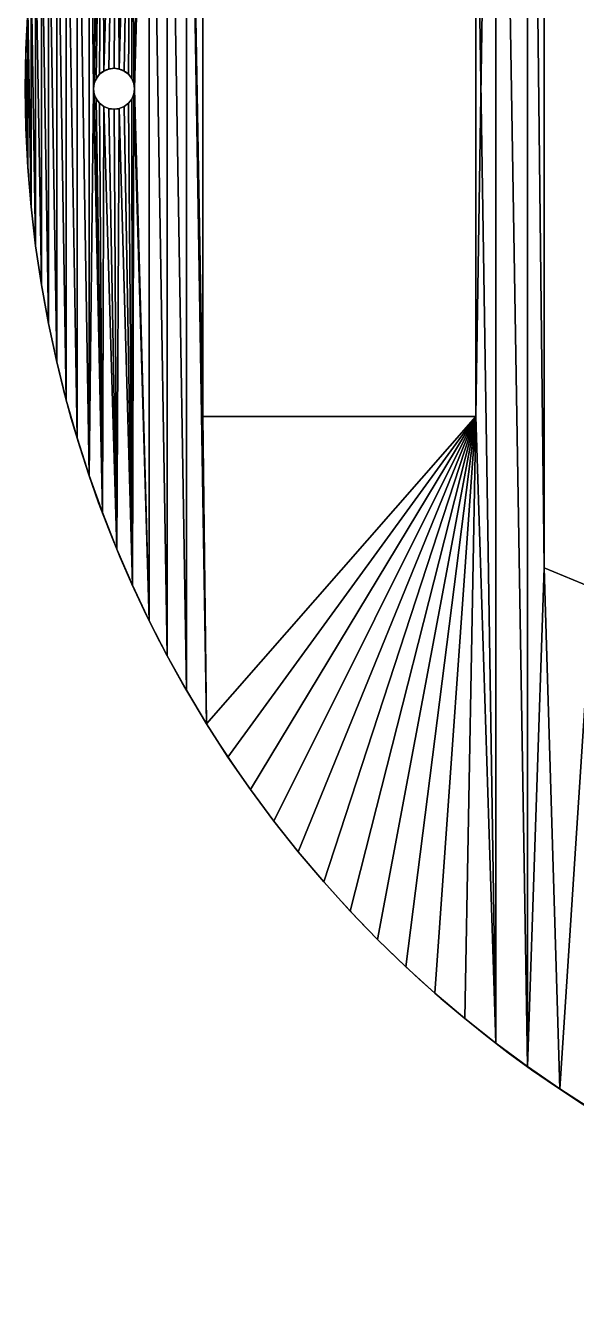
# Model space of a CAD drawing. Extents: x -88 to 88, y -88 to 88.
# Drawn here: x -88.1 to -47.7, y -88.1 to 4.6 of the extents above; entities that cross this region are included whole.
import ezdxf

# ---------------------------------------------------------------- set-up
doc = ezdxf.new("R2010")
doc.units = 0
doc.header["$MEASUREMENT"] = 0
doc.layers.get('0').update_dxf_attribs({"color": 13, "linetype": 'CONTINUOUS'})

# ---------------------------------------------------------------- blocks, each defined once
blk = doc.blocks.new('FUFO_S0')
for p, q in [((38.019, 129.145, 2), (38.019, 94.1, 2)), ((38.019, 129.145, 4), (38.019, 94.1, 4)), ((13, 70.1, 2), (13, 118.1, 2)), ((13, 70.1, 4), (13, 118.1, 4)), ((33, 118.1, 2), (33, 70.1, 2)), ((33, 118.1, 4), (33, 70.1, 4)), ((0.047, 96.983, 2), (0.047, 96.983, 4)), ((6.112, 95.549, 2), (6.112, 95.549, 4)), ((6.5, 95.6, 2), (6.5, 95.6, 4)), ((6.888, 95.549, 2), (6.888, 95.549, 4)), ((5.201, 94.85, 2), (5.201, 94.85, 4)), ((5.439, 95.161, 2), (5.439, 95.161, 4)), ((5.75, 95.399, 2), (5.75, 95.399, 4)), ((7.25, 95.399, 2), (7.25, 95.399, 4)), ((7.561, 95.161, 2), (7.561, 95.161, 4)), ((7.799, 94.85, 2), (7.799, 94.85, 4)), ((0, 94.1, 2), (0, 94.1, 4)), ((5, 94.1, 2), (5, 94.1, 4)), ((5.051, 94.488, 2), (5.051, 94.488, 4)), ((5.051, 93.712, 2), (5.051, 93.712, 4)), ((7.949, 94.488, 2), (7.949, 94.488, 4)), ((7.949, 93.712, 2), (7.949, 93.712, 4)), ((8, 94.1, 2), (8, 94.1, 4)), ((38.019, 94.1, 2), (38.019, 59.019, 2)), ((38.019, 94.1, 2), (38.019, 94.1, 4)), ((38.019, 94.1, 4), (38.019, 59.019, 4)), ((5.201, 93.35, 2), (5.201, 93.35, 4)), ((5.439, 93.039, 2), (5.439, 93.039, 4)), ((5.75, 92.801, 2), (5.75, 92.801, 4)), ((7.25, 92.801, 2), (7.25, 92.801, 4)), ((7.561, 93.039, 2), (7.561, 93.039, 4)), ((7.799, 93.35, 2), (7.799, 93.35, 4)), ((6.112, 92.651, 2), (6.112, 92.651, 4)), ((6.5, 92.6, 2), (6.5, 92.6, 4)), ((6.888, 92.651, 2), (6.888, 92.651, 4)), ((0.047, 91.217, 2), (0.047, 91.217, 4)), ((0.189, 88.338, 2), (0.189, 88.338, 4)), ((0.424, 85.465, 2), (0.424, 85.465, 4)), ((0.754, 82.601, 2), (0.754, 82.601, 4)), ((1.177, 79.749, 2), (1.177, 79.749, 4)), ((1.693, 76.913, 2), (1.693, 76.913, 4)), ((2.301, 74.095, 2), (2.301, 74.095, 4)), ((3.002, 71.298, 2), (3.002, 71.298, 4)), ((33, 70.1, 2), (13, 70.1, 2)), ((33, 70.1, 4), (13, 70.1, 4)), ((13, 70.1, 2), (13, 70.1, 4)), ((33, 70.1, 2), (33, 70.1, 4)), ((3.794, 68.526, 2), (3.794, 68.526, 4)), ((4.675, 65.781, 2), (4.675, 65.781, 4)), ((5.647, 63.067, 2), (5.647, 63.067, 4)), ((6.706, 60.386, 2), (6.706, 60.386, 4)), ((41.556, 57.556, 2), (38.019, 59.019, 2)), ((38.019, 59.019, 2), (38.019, 59.019, 4)), ((41.556, 57.556, 4), (38.019, 59.019, 4)), ((7.853, 57.741, 2), (7.853, 57.741, 4)), ((9.086, 55.134, 2), (9.086, 55.134, 4)), ((10.403, 52.57, 2), (10.403, 52.57, 4)), ((11.803, 50.05, 2), (11.803, 50.05, 4)), ((13.285, 47.577, 2), (13.285, 47.577, 4)), ((14.848, 45.154, 2), (14.848, 45.154, 4)), ((16.488, 42.784, 2), (16.488, 42.784, 4)), ((18.206, 40.468, 2), (18.206, 40.468, 4)), ((19.998, 38.21, 2), (19.998, 38.21, 4)), ((21.863, 36.012, 2), (21.863, 36.012, 4)), ((23.799, 33.876, 2), (23.799, 33.876, 4)), ((25.804, 31.804, 2), (25.804, 31.804, 4)), ((27.876, 29.799, 2), (27.876, 29.799, 4)), ((30.012, 27.863, 2), (30.012, 27.863, 4)), ((32.21, 25.998, 2), (32.21, 25.998, 4)), ((34.468, 24.206, 2), (34.468, 24.206, 4)), ((36.784, 22.488, 2), (36.784, 22.488, 4)), ((39.154, 20.848, 2), (39.154, 20.848, 4))]:
    blk.add_line(p, q)
at = {"extrusion": (0, 0, -1)}
for centre, radius in [((-88.1, 94.1, -2), 88.1), ((-88.1, 94.1, -4), 88.1), ((-6.5, 94.1, -2), 1.5), ((-6.5, 94.1, -4), 1.5)]:
    blk.add_circle(centre, radius, dxfattribs=at)
mesh = blk.add_polyface()
corners = [(13, 118.1, 2), (13.285, 140.623, 2), (33, 118.1, 2), (34.468, 163.994, 2), (33, 70.1, 2), (36.784, 22.488, 2), (36.784, 165.712, 2), (38.019, 59.019, 2), (38.019, 129.145, 2), (41.556, 130.611, 2), (47.245, 132.894, 2), (47.483, 132.583, 2), (5.647, 125.133, 2), (5, 94.1, 2), (4.675, 122.419, 2), (5.051, 94.488, 2), (5.201, 94.85, 2), (5.439, 95.161, 2), (5.75, 95.399, 2), (6.706, 127.814, 2), (6.112, 95.549, 2), (6.5, 95.6, 2), (6.888, 95.549, 2), (7.853, 130.459, 2), (7.25, 95.399, 2), (7.561, 95.161, 2), (7.799, 94.85, 2), (7.949, 94.488, 2), (9.086, 133.066, 2), (8, 94.1, 2), (9.086, 55.134, 2), (10.403, 52.57, 2), (10.403, 135.63, 2), (11.803, 50.05, 2), (11.803, 138.15, 2), (13, 70.1, 2), (0.047, 96.983, 2), (0.047, 91.217, 2), (0, 94.1, 2), (0.189, 88.338, 2), (0.189, 99.862, 2), (0.424, 85.465, 2), (0.424, 102.735, 2), (0.754, 82.601, 2), (0.754, 105.599, 2), (1.177, 79.749, 2), (1.177, 108.451, 2), (1.693, 76.913, 2), (1.693, 111.287, 2), (2.301, 74.095, 2), (2.301, 114.105, 2), (3.002, 71.298, 2), (3.002, 116.902, 2), (3.794, 68.526, 2), (3.794, 119.674, 2), (4.675, 65.781, 2)]
mesh.append_faces([[corners[k] for k in face] for face in [(36, 37, 38)]], dxfattribs={"vtx0": -1})
mesh.append_faces([[corners[k] for k in face] for face in [(0, 1, 2), (2, 3, 4), (12, 13, 14), (13, 12, 15), (15, 12, 16), (16, 12, 17), (17, 12, 18), (18, 19, 20), (20, 19, 21), (21, 19, 22), (22, 23, 24), (24, 23, 25), (25, 23, 26), (26, 23, 27), (27, 28, 29), (35, 34, 0)]], dxfattribs={"vtx0": -1, "vtx1": -1})
mesh.append_faces([[corners[k] for k in face] for face in [(7, 6, 8), (29, 28, 30), (55, 14, 13)]], dxfattribs={"vtx0": -1, "vtx1": -1, "vtx2": -1})
mesh.append_faces([[corners[k] for k in face] for face in [(5, 3, 6), (9, 10, 11), (18, 12, 19), (22, 19, 23), (27, 23, 28), (31, 28, 32), (33, 32, 34), (39, 36, 40), (41, 40, 42), (43, 42, 44), (45, 44, 46), (47, 46, 48), (49, 48, 50), (51, 50, 52), (53, 52, 54), (55, 54, 14)]], dxfattribs={"vtx0": -1, "vtx2": -1})
mesh = blk.add_polyface()
corners = [(0.047, 91.217, 4), (0.047, 96.983, 4), (0, 94.1, 4), (0.189, 88.338, 4), (0.189, 99.862, 4), (0.424, 85.465, 4), (0.424, 102.735, 4), (0.754, 82.601, 4), (0.754, 105.599, 4), (1.177, 79.749, 4), (1.177, 108.451, 4), (1.693, 76.913, 4), (1.693, 111.287, 4), (2.301, 74.095, 4), (2.301, 114.105, 4), (3.002, 71.298, 4), (3.002, 116.902, 4), (3.794, 68.526, 4), (3.794, 119.674, 4), (4.675, 65.781, 4), (4.675, 122.419, 4), (5, 94.1, 4), (5.647, 125.133, 4), (5.051, 94.488, 4), (5.201, 94.85, 4), (5.439, 95.161, 4), (5.75, 95.399, 4), (6.706, 127.814, 4), (6.112, 95.549, 4), (6.5, 95.6, 4), (6.888, 95.549, 4), (7.853, 130.459, 4), (7.25, 95.399, 4), (7.561, 95.161, 4), (7.799, 94.85, 4), (7.949, 94.488, 4), (9.086, 133.066, 4), (8, 94.1, 4), (9.086, 55.134, 4), (10.403, 52.57, 4), (10.403, 135.63, 4), (11.803, 50.05, 4), (11.803, 138.15, 4), (38.019, 129.145, 4), (36.784, 165.712, 4), (38.019, 59.019, 4), (47.245, 132.894, 4), (41.556, 130.611, 4), (47.483, 132.583, 4), (13, 118.1, 4), (13, 70.1, 4), (13.285, 140.623, 4), (33, 118.1, 4), (34.468, 163.994, 4), (34.468, 24.206, 4), (36.784, 22.488, 4)]
mesh.append_faces([[corners[k] for k in face] for face in [(0, 1, 2)]], dxfattribs={"vtx0": -1})
mesh.append_faces([[corners[k] for k in face] for face in [(1, 3, 4), (4, 5, 6), (6, 7, 8), (8, 9, 10), (10, 11, 12), (12, 13, 14), (14, 15, 16), (16, 17, 18), (18, 19, 20), (22, 26, 27), (27, 30, 31), (31, 35, 36), (36, 39, 40), (40, 41, 42), (46, 47, 48), (49, 42, 50), (53, 55, 44)]], dxfattribs={"vtx0": -1, "vtx1": -1})
mesh.append_faces([[corners[k] for k in face] for face in [(20, 19, 21), (36, 37, 38), (43, 44, 45), (53, 52, 54)]], dxfattribs={"vtx0": -1, "vtx1": -1, "vtx2": -1})
mesh.append_faces([[corners[k] for k in face] for face in [(21, 22, 20), (22, 21, 23), (22, 23, 24), (22, 24, 25), (22, 25, 26), (27, 26, 28), (27, 28, 29), (27, 29, 30), (31, 30, 32), (31, 32, 33), (31, 33, 34), (31, 34, 35), (36, 35, 37), (51, 49, 52)]], dxfattribs={"vtx0": -1, "vtx2": -1})
mesh = blk.add_polyface()
corners = [(33, 70.1, 2), (34.468, 163.994, 2), (34.468, 24.206, 2), (36.784, 22.488, 2), (36.784, 165.712, 2), (38.019, 59.019, 2), (38.019, 129.145, 2), (38.019, 94.1, 2), (47.245, 55.306, 2), (41.556, 57.556, 2), (47.483, 55.617, 2), (74.564, 90.564, 2), (50.044, 54.556, 2), (61.389, 69.446, 2), (51.616, 47.601, 2), (9.086, 55.134, 2), (9.086, 133.066, 2), (10.403, 52.57, 2), (10.403, 135.63, 2), (11.803, 50.05, 2), (11.803, 138.15, 2), (13.285, 47.577, 2), (13, 70.1, 2), (0.047, 91.217, 2), (0.047, 96.983, 2), (0.189, 88.338, 2), (0.189, 99.862, 2), (0.424, 85.465, 2), (0.424, 102.735, 2), (0.754, 82.601, 2), (0.754, 105.599, 2), (1.177, 79.749, 2), (1.177, 108.451, 2), (1.693, 76.913, 2), (1.693, 111.287, 2), (2.301, 74.095, 2), (2.301, 114.105, 2), (3.002, 71.298, 2), (3.002, 116.902, 2), (3.794, 68.526, 2), (3.794, 119.674, 2), (4.675, 65.781, 2), (5, 94.1, 2), (5.647, 63.067, 2), (5.051, 93.712, 2), (5.201, 93.35, 2), (5.439, 93.039, 2), (5.75, 92.801, 2), (6.706, 60.386, 2), (6.112, 92.651, 2), (6.5, 92.6, 2), (6.888, 92.651, 2), (7.853, 57.741, 2), (7.25, 92.801, 2), (7.561, 93.039, 2), (7.799, 93.35, 2), (7.949, 93.712, 2), (8, 94.1, 2)]
mesh.append_faces([[corners[k] for k in face] for face in [(5, 6, 7)]], dxfattribs={"vtx0": -1})
mesh.append_faces([[corners[k] for k in face] for face in [(2, 1, 3), (8, 9, 10), (15, 16, 17), (17, 18, 19), (19, 20, 21), (23, 24, 25), (25, 26, 27), (27, 28, 29), (29, 30, 31), (31, 32, 33), (33, 34, 35), (35, 36, 37), (37, 38, 39), (39, 40, 41), (41, 42, 43), (43, 47, 48), (48, 51, 52), (52, 56, 15)]], dxfattribs={"vtx0": -1, "vtx1": -1})
mesh.append_faces([[corners[k] for k in face] for face in [(0, 1, 2), (3, 4, 5), (12, 13, 14), (21, 20, 22)]], dxfattribs={"vtx0": -1, "vtx1": -1, "vtx2": -1})
mesh.append_faces([[corners[k] for k in face] for face in [(10, 9, 11), (21, 22, 0), (43, 42, 44), (43, 44, 45), (43, 45, 46), (43, 46, 47), (48, 47, 49), (48, 49, 50), (48, 50, 51), (52, 51, 53), (52, 53, 54), (52, 54, 55), (52, 55, 56), (15, 56, 57)]], dxfattribs={"vtx0": -1, "vtx2": -1})
mesh = blk.add_polyface()
corners = [(0.047, 96.983, 4), (0.047, 91.217, 4), (0.189, 88.338, 4), (0.189, 99.862, 4), (0.424, 85.465, 4), (0.424, 102.735, 4), (0.754, 82.601, 4), (0.754, 105.599, 4), (1.177, 79.749, 4), (1.177, 108.451, 4), (1.693, 76.913, 4), (1.693, 111.287, 4), (2.301, 74.095, 4), (2.301, 114.105, 4), (3.002, 71.298, 4), (3.002, 116.902, 4), (3.794, 68.526, 4), (3.794, 119.674, 4), (4.675, 65.781, 4), (5, 94.1, 4), (5.647, 63.067, 4), (5.051, 93.712, 4), (5.201, 93.35, 4), (5.439, 93.039, 4), (5.75, 92.801, 4), (6.706, 60.386, 4), (6.112, 92.651, 4), (6.5, 92.6, 4), (6.888, 92.651, 4), (7.853, 57.741, 4), (7.25, 92.801, 4), (7.561, 93.039, 4), (7.799, 93.35, 4), (7.949, 93.712, 4), (9.086, 55.134, 4), (8, 94.1, 4), (9.086, 133.066, 4), (10.403, 52.57, 4), (10.403, 135.63, 4), (11.803, 50.05, 4), (11.803, 138.15, 4), (13.285, 47.577, 4), (13, 70.1, 4), (33, 70.1, 4), (34.468, 24.206, 4), (33, 118.1, 4), (38.019, 129.145, 4), (38.019, 59.019, 4), (38.019, 94.1, 4), (34.468, 163.994, 4), (36.784, 22.488, 4), (36.784, 165.712, 4), (41.556, 57.556, 4), (47.245, 55.306, 4), (47.483, 55.617, 4), (74.564, 90.564, 4), (61.389, 69.446, 4), (50.044, 54.556, 4), (51.616, 47.601, 4)]
mesh.append_faces([[corners[k] for k in face] for face in [(46, 47, 48)]], dxfattribs={"vtx0": -1})
mesh.append_faces([[corners[k] for k in face] for face in [(19, 20, 21), (21, 20, 22), (22, 20, 23), (23, 20, 24), (24, 25, 26), (26, 25, 27), (27, 25, 28), (28, 29, 30), (30, 29, 31), (31, 29, 32), (32, 29, 33), (33, 34, 35), (42, 41, 43), (43, 44, 45), (52, 54, 55)]], dxfattribs={"vtx0": -1, "vtx1": -1})
mesh.append_faces([[corners[k] for k in face] for face in [(40, 41, 42), (51, 50, 47), (56, 57, 58)]], dxfattribs={"vtx0": -1, "vtx1": -1, "vtx2": -1})
mesh.append_faces([[corners[k] for k in face] for face in [(0, 1, 2), (3, 2, 4), (5, 4, 6), (7, 6, 8), (9, 8, 10), (11, 10, 12), (13, 12, 14), (15, 14, 16), (17, 16, 18), (19, 18, 20), (24, 20, 25), (28, 25, 29), (33, 29, 34), (36, 34, 37), (38, 37, 39), (40, 39, 41), (49, 44, 50), (52, 53, 54)]], dxfattribs={"vtx0": -1, "vtx2": -1})
mesh = blk.add_polyface()
corners = [(38.019, 129.145, 2), (38.019, 94.1, 4), (38.019, 94.1, 2), (38.019, 129.145, 4)]
mesh.append_faces([[corners[k] for k in face] for face in [(0, 1, 2), (1, 0, 3)]], dxfattribs={"vtx0": -1})
mesh = blk.add_polyface()
corners = [(13, 118.1, 2), (13, 70.1, 4), (13, 70.1, 2), (13, 118.1, 4)]
mesh.append_faces([[corners[k] for k in face] for face in [(0, 1, 2), (1, 0, 3)]], dxfattribs={"vtx0": -1})
mesh = blk.add_polyface()
corners = [(33, 118.1, 4), (33, 70.1, 2), (33, 70.1, 4), (33, 118.1, 2)]
mesh.append_faces([[corners[k] for k in face] for face in [(0, 1, 2), (1, 0, 3)]], dxfattribs={"vtx0": -1})
mesh = blk.add_polyface()
corners = [(0.189, 99.862, 4), (0.047, 96.983, 2), (0.047, 96.983, 4), (0.189, 99.862, 2)]
mesh.append_faces([[corners[k] for k in face] for face in [(0, 1, 2), (1, 0, 3)]], dxfattribs={"vtx0": -1})
mesh = blk.add_polyface()
corners = [(0.047, 96.983, 4), (0, 94.1, 2), (0, 94.1, 4), (0.047, 96.983, 2)]
mesh.append_faces([[corners[k] for k in face] for face in [(0, 1, 2), (1, 0, 3)]], dxfattribs={"vtx0": -1})
mesh = blk.add_polyface()
corners = [(6.112, 95.549, 4), (5.75, 95.399, 2), (6.112, 95.549, 2), (5.75, 95.399, 4)]
mesh.append_faces([[corners[k] for k in face] for face in [(0, 1, 2), (1, 0, 3)]], dxfattribs={"vtx0": -1})
mesh = blk.add_polyface()
corners = [(6.5, 95.6, 4), (6.112, 95.549, 2), (6.5, 95.6, 2), (6.112, 95.549, 4)]
mesh.append_faces([[corners[k] for k in face] for face in [(0, 1, 2), (1, 0, 3)]], dxfattribs={"vtx0": -1})
mesh = blk.add_polyface()
corners = [(6.888, 95.549, 4), (6.5, 95.6, 2), (6.888, 95.549, 2), (6.5, 95.6, 4)]
mesh.append_faces([[corners[k] for k in face] for face in [(0, 1, 2), (1, 0, 3)]], dxfattribs={"vtx0": -1})
mesh = blk.add_polyface()
corners = [(7.25, 95.399, 4), (6.888, 95.549, 2), (7.25, 95.399, 2), (6.888, 95.549, 4)]
mesh.append_faces([[corners[k] for k in face] for face in [(0, 1, 2), (1, 0, 3)]], dxfattribs={"vtx0": -1})
mesh = blk.add_polyface()
corners = [(5.201, 94.85, 2), (5.051, 94.488, 4), (5.051, 94.488, 2), (5.201, 94.85, 4)]
mesh.append_faces([[corners[k] for k in face] for face in [(0, 1, 2), (1, 0, 3)]], dxfattribs={"vtx0": -1})
mesh = blk.add_polyface()
corners = [(5.439, 95.161, 2), (5.201, 94.85, 4), (5.201, 94.85, 2), (5.439, 95.161, 4)]
mesh.append_faces([[corners[k] for k in face] for face in [(0, 1, 2), (1, 0, 3)]], dxfattribs={"vtx0": -1})
mesh = blk.add_polyface()
corners = [(5.75, 95.399, 4), (5.439, 95.161, 2), (5.75, 95.399, 2), (5.439, 95.161, 4)]
mesh.append_faces([[corners[k] for k in face] for face in [(0, 1, 2), (1, 0, 3)]], dxfattribs={"vtx0": -1})
mesh = blk.add_polyface()
corners = [(7.561, 95.161, 4), (7.25, 95.399, 2), (7.561, 95.161, 2), (7.25, 95.399, 4)]
mesh.append_faces([[corners[k] for k in face] for face in [(0, 1, 2), (1, 0, 3)]], dxfattribs={"vtx0": -1})
mesh = blk.add_polyface()
corners = [(7.561, 95.161, 4), (7.799, 94.85, 2), (7.799, 94.85, 4), (7.561, 95.161, 2)]
mesh.append_faces([[corners[k] for k in face] for face in [(0, 1, 2), (1, 0, 3)]], dxfattribs={"vtx0": -1})
mesh = blk.add_polyface()
corners = [(7.799, 94.85, 4), (7.949, 94.488, 2), (7.949, 94.488, 4), (7.799, 94.85, 2)]
mesh.append_faces([[corners[k] for k in face] for face in [(0, 1, 2), (1, 0, 3)]], dxfattribs={"vtx0": -1})
mesh = blk.add_polyface()
corners = [(0, 94.1, 4), (0.047, 91.217, 2), (0.047, 91.217, 4), (0, 94.1, 2)]
mesh.append_faces([[corners[k] for k in face] for face in [(0, 1, 2), (1, 0, 3)]], dxfattribs={"vtx0": -1})
mesh = blk.add_polyface()
corners = [(5.051, 94.488, 2), (5, 94.1, 4), (5, 94.1, 2), (5.051, 94.488, 4)]
mesh.append_faces([[corners[k] for k in face] for face in [(0, 1, 2), (1, 0, 3)]], dxfattribs={"vtx0": -1})
mesh = blk.add_polyface()
corners = [(5, 94.1, 2), (5.051, 93.712, 4), (5.051, 93.712, 2), (5, 94.1, 4)]
mesh.append_faces([[corners[k] for k in face] for face in [(0, 1, 2), (1, 0, 3)]], dxfattribs={"vtx0": -1})
mesh = blk.add_polyface()
corners = [(5.051, 93.712, 2), (5.201, 93.35, 4), (5.201, 93.35, 2), (5.051, 93.712, 4)]
mesh.append_faces([[corners[k] for k in face] for face in [(0, 1, 2), (1, 0, 3)]], dxfattribs={"vtx0": -1})
mesh = blk.add_polyface()
corners = [(7.949, 93.712, 4), (7.799, 93.35, 2), (7.799, 93.35, 4), (7.949, 93.712, 2)]
mesh.append_faces([[corners[k] for k in face] for face in [(0, 1, 2), (1, 0, 3)]], dxfattribs={"vtx0": -1})
mesh = blk.add_polyface()
corners = [(7.949, 94.488, 4), (8, 94.1, 2), (8, 94.1, 4), (7.949, 94.488, 2)]
mesh.append_faces([[corners[k] for k in face] for face in [(0, 1, 2), (1, 0, 3)]], dxfattribs={"vtx0": -1})
mesh = blk.add_polyface()
corners = [(8, 94.1, 4), (7.949, 93.712, 2), (7.949, 93.712, 4), (8, 94.1, 2)]
mesh.append_faces([[corners[k] for k in face] for face in [(0, 1, 2), (1, 0, 3)]], dxfattribs={"vtx0": -1})
mesh = blk.add_polyface()
corners = [(38.019, 94.1, 2), (38.019, 59.019, 4), (38.019, 59.019, 2), (38.019, 94.1, 4)]
mesh.append_faces([[corners[k] for k in face] for face in [(0, 1, 2), (1, 0, 3)]], dxfattribs={"vtx0": -1})
mesh = blk.add_polyface()
corners = [(5.201, 93.35, 2), (5.439, 93.039, 4), (5.439, 93.039, 2), (5.201, 93.35, 4)]
mesh.append_faces([[corners[k] for k in face] for face in [(0, 1, 2), (1, 0, 3)]], dxfattribs={"vtx0": -1})
mesh = blk.add_polyface()
corners = [(5.439, 93.039, 4), (5.75, 92.801, 2), (5.439, 93.039, 2), (5.75, 92.801, 4)]
mesh.append_faces([[corners[k] for k in face] for face in [(0, 1, 2), (1, 0, 3)]], dxfattribs={"vtx0": -1})
mesh = blk.add_polyface()
corners = [(5.75, 92.801, 4), (6.112, 92.651, 2), (5.75, 92.801, 2), (6.112, 92.651, 4)]
mesh.append_faces([[corners[k] for k in face] for face in [(0, 1, 2), (1, 0, 3)]], dxfattribs={"vtx0": -1})
mesh = blk.add_polyface()
corners = [(6.888, 92.651, 4), (7.25, 92.801, 2), (6.888, 92.651, 2), (7.25, 92.801, 4)]
mesh.append_faces([[corners[k] for k in face] for face in [(0, 1, 2), (1, 0, 3)]], dxfattribs={"vtx0": -1})
mesh = blk.add_polyface()
corners = [(7.25, 92.801, 4), (7.561, 93.039, 2), (7.25, 92.801, 2), (7.561, 93.039, 4)]
mesh.append_faces([[corners[k] for k in face] for face in [(0, 1, 2), (1, 0, 3)]], dxfattribs={"vtx0": -1})
mesh = blk.add_polyface()
corners = [(7.799, 93.35, 4), (7.561, 93.039, 2), (7.561, 93.039, 4), (7.799, 93.35, 2)]
mesh.append_faces([[corners[k] for k in face] for face in [(0, 1, 2), (1, 0, 3)]], dxfattribs={"vtx0": -1})
mesh = blk.add_polyface()
corners = [(6.112, 92.651, 4), (6.5, 92.6, 2), (6.112, 92.651, 2), (6.5, 92.6, 4)]
mesh.append_faces([[corners[k] for k in face] for face in [(0, 1, 2), (1, 0, 3)]], dxfattribs={"vtx0": -1})
mesh = blk.add_polyface()
corners = [(6.5, 92.6, 4), (6.888, 92.651, 2), (6.5, 92.6, 2), (6.888, 92.651, 4)]
mesh.append_faces([[corners[k] for k in face] for face in [(0, 1, 2), (1, 0, 3)]], dxfattribs={"vtx0": -1})
mesh = blk.add_polyface()
corners = [(0.047, 91.217, 4), (0.189, 88.338, 2), (0.189, 88.338, 4), (0.047, 91.217, 2)]
mesh.append_faces([[corners[k] for k in face] for face in [(0, 1, 2), (1, 0, 3)]], dxfattribs={"vtx0": -1})
mesh = blk.add_polyface()
corners = [(0.189, 88.338, 4), (0.424, 85.465, 2), (0.424, 85.465, 4), (0.189, 88.338, 2)]
mesh.append_faces([[corners[k] for k in face] for face in [(0, 1, 2), (1, 0, 3)]], dxfattribs={"vtx0": -1})
mesh = blk.add_polyface()
corners = [(0.424, 85.465, 4), (0.754, 82.601, 2), (0.754, 82.601, 4), (0.424, 85.465, 2)]
mesh.append_faces([[corners[k] for k in face] for face in [(0, 1, 2), (1, 0, 3)]], dxfattribs={"vtx0": -1})
mesh = blk.add_polyface()
corners = [(0.754, 82.601, 4), (1.177, 79.749, 2), (1.177, 79.749, 4), (0.754, 82.601, 2)]
mesh.append_faces([[corners[k] for k in face] for face in [(0, 1, 2), (1, 0, 3)]], dxfattribs={"vtx0": -1})
mesh = blk.add_polyface()
corners = [(1.177, 79.749, 4), (1.693, 76.913, 2), (1.693, 76.913, 4), (1.177, 79.749, 2)]
mesh.append_faces([[corners[k] for k in face] for face in [(0, 1, 2), (1, 0, 3)]], dxfattribs={"vtx0": -1})
mesh = blk.add_polyface()
corners = [(1.693, 76.913, 4), (2.301, 74.095, 2), (2.301, 74.095, 4), (1.693, 76.913, 2)]
mesh.append_faces([[corners[k] for k in face] for face in [(0, 1, 2), (1, 0, 3)]], dxfattribs={"vtx0": -1})
mesh = blk.add_polyface()
corners = [(2.301, 74.095, 4), (3.002, 71.298, 2), (3.002, 71.298, 4), (2.301, 74.095, 2)]
mesh.append_faces([[corners[k] for k in face] for face in [(0, 1, 2), (1, 0, 3)]], dxfattribs={"vtx0": -1})
mesh = blk.add_polyface()
corners = [(3.002, 71.298, 4), (3.794, 68.526, 2), (3.794, 68.526, 4), (3.002, 71.298, 2)]
mesh.append_faces([[corners[k] for k in face] for face in [(0, 1, 2), (1, 0, 3)]], dxfattribs={"vtx0": -1})
mesh = blk.add_polyface()
corners = [(13, 70.1, 4), (33, 70.1, 2), (13, 70.1, 2), (33, 70.1, 4)]
mesh.append_faces([[corners[k] for k in face] for face in [(0, 1, 2), (1, 0, 3)]], dxfattribs={"vtx0": -1})
mesh = blk.add_polyface()
corners = [(36.784, 22.488, 2), (38.019, 59.019, 2), (39.154, 20.848, 2), (41.556, 57.556, 2), (41.577, 19.285, 2), (47.095, 54.945, 2), (47.245, 55.306, 2), (47.044, 54.556, 2), (44.05, 17.803, 2), (46.57, 16.403, 2), (49.134, 15.086, 2), (47.095, 54.168, 2), (47.245, 53.806, 2), (47.483, 53.496, 2), (47.794, 53.257, 2), (48.155, 53.107, 2), (48.544, 53.056, 2), (48.932, 53.107, 2), (49.294, 53.257, 2), (51.741, 13.853, 2), (49.604, 53.496, 2), (49.843, 53.806, 2), (49.993, 54.168, 2), (50.044, 54.556, 2), (51.616, 47.601, 2), (53.081, 44.063, 2), (54.386, 12.706, 2), (13.285, 47.577, 2), (33, 70.1, 2), (14.848, 45.154, 2), (16.488, 42.784, 2), (18.206, 40.468, 2), (19.998, 38.21, 2), (21.863, 36.012, 2), (23.799, 33.876, 2), (25.804, 31.804, 2), (27.876, 29.799, 2), (30.012, 27.863, 2), (32.21, 25.998, 2), (34.468, 24.206, 2)]
mesh.append_faces([[corners[k] for k in face] for face in [(0, 1, 2), (2, 3, 4), (5, 3, 6), (4, 7, 8), (8, 7, 9), (10, 18, 19), (19, 25, 26), (27, 28, 29), (29, 28, 30), (30, 28, 31), (31, 28, 32), (32, 28, 33), (33, 28, 34), (34, 28, 35), (35, 28, 36), (36, 28, 37), (37, 28, 38), (38, 28, 39)]], dxfattribs={"vtx0": -1, "vtx1": -1})
mesh.append_faces([[corners[k] for k in face] for face in [(4, 3, 5), (19, 23, 24)]], dxfattribs={"vtx0": -1, "vtx1": -1, "vtx2": -1})
mesh.append_faces([[corners[k] for k in face] for face in [(2, 1, 3), (4, 5, 7), (7, 10, 9), (10, 7, 11), (10, 11, 12), (10, 12, 13), (10, 13, 14), (10, 14, 15), (10, 15, 16), (10, 16, 17), (10, 17, 18), (19, 18, 20), (19, 20, 21), (19, 21, 22), (19, 22, 23), (19, 24, 25)]], dxfattribs={"vtx0": -1, "vtx2": -1})
mesh = blk.add_polyface()
corners = [(33, 70.1, 4), (13.285, 47.577, 4), (14.848, 45.154, 4), (16.488, 42.784, 4), (18.206, 40.468, 4), (19.998, 38.21, 4), (21.863, 36.012, 4), (23.799, 33.876, 4), (25.804, 31.804, 4), (27.876, 29.799, 4), (30.012, 27.863, 4), (32.21, 25.998, 4), (34.468, 24.206, 4), (38.019, 59.019, 4), (36.784, 22.488, 4), (39.154, 20.848, 4), (41.556, 57.556, 4), (41.577, 19.285, 4), (47.095, 54.945, 4), (47.245, 55.306, 4), (47.044, 54.556, 4), (44.05, 17.803, 4), (46.57, 16.403, 4), (49.134, 15.086, 4), (47.095, 54.168, 4), (47.245, 53.806, 4), (47.483, 53.496, 4), (47.794, 53.257, 4), (48.155, 53.107, 4), (48.544, 53.056, 4), (48.932, 53.107, 4), (49.294, 53.257, 4), (51.741, 13.853, 4), (49.604, 53.496, 4), (49.843, 53.806, 4), (49.993, 54.168, 4), (50.044, 54.556, 4), (51.616, 47.601, 4), (53.081, 44.063, 4), (54.386, 12.706, 4)]
mesh.append_faces([[corners[k] for k in face] for face in [(13, 15, 16), (18, 17, 20), (23, 20, 22), (20, 23, 24), (24, 23, 25), (25, 23, 26), (26, 23, 27), (27, 23, 28), (28, 23, 29), (29, 23, 30), (30, 23, 31), (31, 32, 33), (33, 32, 34), (34, 32, 35), (35, 32, 36), (37, 32, 38)]], dxfattribs={"vtx0": -1, "vtx1": -1})
mesh.append_faces([[corners[k] for k in face] for face in [(16, 17, 18), (36, 32, 37)]], dxfattribs={"vtx0": -1, "vtx1": -1, "vtx2": -1})
mesh.append_faces([[corners[k] for k in face] for face in [(0, 1, 2), (0, 2, 3), (0, 3, 4), (0, 4, 5), (0, 5, 6), (0, 6, 7), (0, 7, 8), (0, 8, 9), (0, 9, 10), (0, 10, 11), (0, 11, 12), (13, 14, 15), (16, 15, 17), (16, 18, 19), (20, 17, 21), (20, 21, 22), (31, 23, 32), (38, 32, 39)]], dxfattribs={"vtx0": -1, "vtx2": -1})
mesh = blk.add_polyface()
corners = [(3.794, 68.526, 4), (4.675, 65.781, 2), (4.675, 65.781, 4), (3.794, 68.526, 2)]
mesh.append_faces([[corners[k] for k in face] for face in [(0, 1, 2), (1, 0, 3)]], dxfattribs={"vtx0": -1})
mesh = blk.add_polyface()
corners = [(4.675, 65.781, 4), (5.647, 63.067, 2), (5.647, 63.067, 4), (4.675, 65.781, 2)]
mesh.append_faces([[corners[k] for k in face] for face in [(0, 1, 2), (1, 0, 3)]], dxfattribs={"vtx0": -1})
mesh = blk.add_polyface()
corners = [(5.647, 63.067, 4), (6.706, 60.386, 2), (6.706, 60.386, 4), (5.647, 63.067, 2)]
mesh.append_faces([[corners[k] for k in face] for face in [(0, 1, 2), (1, 0, 3)]], dxfattribs={"vtx0": -1})
mesh = blk.add_polyface()
corners = [(6.706, 60.386, 4), (7.853, 57.741, 2), (7.853, 57.741, 4), (6.706, 60.386, 2)]
mesh.append_faces([[corners[k] for k in face] for face in [(0, 1, 2), (1, 0, 3)]], dxfattribs={"vtx0": -1})
mesh = blk.add_polyface()
corners = [(38.019, 59.019, 4), (41.556, 57.556, 2), (38.019, 59.019, 2), (41.556, 57.556, 4)]
mesh.append_faces([[corners[k] for k in face] for face in [(0, 1, 2), (1, 0, 3)]], dxfattribs={"vtx0": -1})
mesh = blk.add_polyface()
corners = [(7.853, 57.741, 4), (9.086, 55.134, 2), (9.086, 55.134, 4), (7.853, 57.741, 2)]
mesh.append_faces([[corners[k] for k in face] for face in [(0, 1, 2), (1, 0, 3)]], dxfattribs={"vtx0": -1})
mesh = blk.add_polyface()
corners = [(9.086, 55.134, 4), (10.403, 52.57, 2), (10.403, 52.57, 4), (9.086, 55.134, 2)]
mesh.append_faces([[corners[k] for k in face] for face in [(0, 1, 2), (1, 0, 3)]], dxfattribs={"vtx0": -1})
mesh = blk.add_polyface()
corners = [(10.403, 52.57, 4), (11.803, 50.05, 2), (11.803, 50.05, 4), (10.403, 52.57, 2)]
mesh.append_faces([[corners[k] for k in face] for face in [(0, 1, 2), (1, 0, 3)]], dxfattribs={"vtx0": -1})
mesh = blk.add_polyface()
corners = [(11.803, 50.05, 4), (13.285, 47.577, 2), (13.285, 47.577, 4), (11.803, 50.05, 2)]
mesh.append_faces([[corners[k] for k in face] for face in [(0, 1, 2), (1, 0, 3)]], dxfattribs={"vtx0": -1})
mesh = blk.add_polyface()
corners = [(13.285, 47.577, 4), (14.848, 45.154, 2), (14.848, 45.154, 4), (13.285, 47.577, 2)]
mesh.append_faces([[corners[k] for k in face] for face in [(0, 1, 2), (1, 0, 3)]], dxfattribs={"vtx0": -1})
mesh = blk.add_polyface()
corners = [(14.848, 45.154, 4), (16.488, 42.784, 2), (16.488, 42.784, 4), (14.848, 45.154, 2)]
mesh.append_faces([[corners[k] for k in face] for face in [(0, 1, 2), (1, 0, 3)]], dxfattribs={"vtx0": -1})
mesh = blk.add_polyface()
corners = [(16.488, 42.784, 4), (18.206, 40.468, 2), (18.206, 40.468, 4), (16.488, 42.784, 2)]
mesh.append_faces([[corners[k] for k in face] for face in [(0, 1, 2), (1, 0, 3)]], dxfattribs={"vtx0": -1})
mesh = blk.add_polyface()
corners = [(18.206, 40.468, 4), (19.998, 38.21, 2), (19.998, 38.21, 4), (18.206, 40.468, 2)]
mesh.append_faces([[corners[k] for k in face] for face in [(0, 1, 2), (1, 0, 3)]], dxfattribs={"vtx0": -1})
mesh = blk.add_polyface()
corners = [(19.998, 38.21, 4), (21.863, 36.012, 2), (21.863, 36.012, 4), (19.998, 38.21, 2)]
mesh.append_faces([[corners[k] for k in face] for face in [(0, 1, 2), (1, 0, 3)]], dxfattribs={"vtx0": -1})
mesh = blk.add_polyface()
corners = [(21.863, 36.012, 4), (23.799, 33.876, 2), (23.799, 33.876, 4), (21.863, 36.012, 2)]
mesh.append_faces([[corners[k] for k in face] for face in [(0, 1, 2), (1, 0, 3)]], dxfattribs={"vtx0": -1})
mesh = blk.add_polyface()
corners = [(23.799, 33.876, 4), (25.804, 31.804, 2), (25.804, 31.804, 4), (23.799, 33.876, 2)]
mesh.append_faces([[corners[k] for k in face] for face in [(0, 1, 2), (1, 0, 3)]], dxfattribs={"vtx0": -1})
mesh = blk.add_polyface()
corners = [(27.876, 29.799, 4), (25.804, 31.804, 2), (27.876, 29.799, 2), (25.804, 31.804, 4)]
mesh.append_faces([[corners[k] for k in face] for face in [(0, 1, 2), (1, 0, 3)]], dxfattribs={"vtx0": -1})
mesh = blk.add_polyface()
corners = [(30.012, 27.863, 4), (27.876, 29.799, 2), (30.012, 27.863, 2), (27.876, 29.799, 4)]
mesh.append_faces([[corners[k] for k in face] for face in [(0, 1, 2), (1, 0, 3)]], dxfattribs={"vtx0": -1})
mesh = blk.add_polyface()
corners = [(32.21, 25.998, 4), (30.012, 27.863, 2), (32.21, 25.998, 2), (30.012, 27.863, 4)]
mesh.append_faces([[corners[k] for k in face] for face in [(0, 1, 2), (1, 0, 3)]], dxfattribs={"vtx0": -1})
mesh = blk.add_polyface()
corners = [(34.468, 24.206, 4), (32.21, 25.998, 2), (34.468, 24.206, 2), (32.21, 25.998, 4)]
mesh.append_faces([[corners[k] for k in face] for face in [(0, 1, 2), (1, 0, 3)]], dxfattribs={"vtx0": -1})
mesh = blk.add_polyface()
corners = [(36.784, 22.488, 4), (34.468, 24.206, 2), (36.784, 22.488, 2), (34.468, 24.206, 4)]
mesh.append_faces([[corners[k] for k in face] for face in [(0, 1, 2), (1, 0, 3)]], dxfattribs={"vtx0": -1})
mesh = blk.add_polyface()
corners = [(39.154, 20.848, 4), (36.784, 22.488, 2), (39.154, 20.848, 2), (36.784, 22.488, 4)]
mesh.append_faces([[corners[k] for k in face] for face in [(0, 1, 2), (1, 0, 3)]], dxfattribs={"vtx0": -1})
mesh = blk.add_polyface()
corners = [(41.577, 19.285, 4), (39.154, 20.848, 2), (41.577, 19.285, 2), (39.154, 20.848, 4)]
mesh.append_faces([[corners[k] for k in face] for face in [(0, 1, 2), (1, 0, 3)]], dxfattribs={"vtx0": -1})

msp = doc.modelspace()

# ---------------------------------------------------------------- block references
msp.add_blockref('FUFO_S0', (-88.1, -94.1, -2))

doc.saveas('drawing.dxf')
